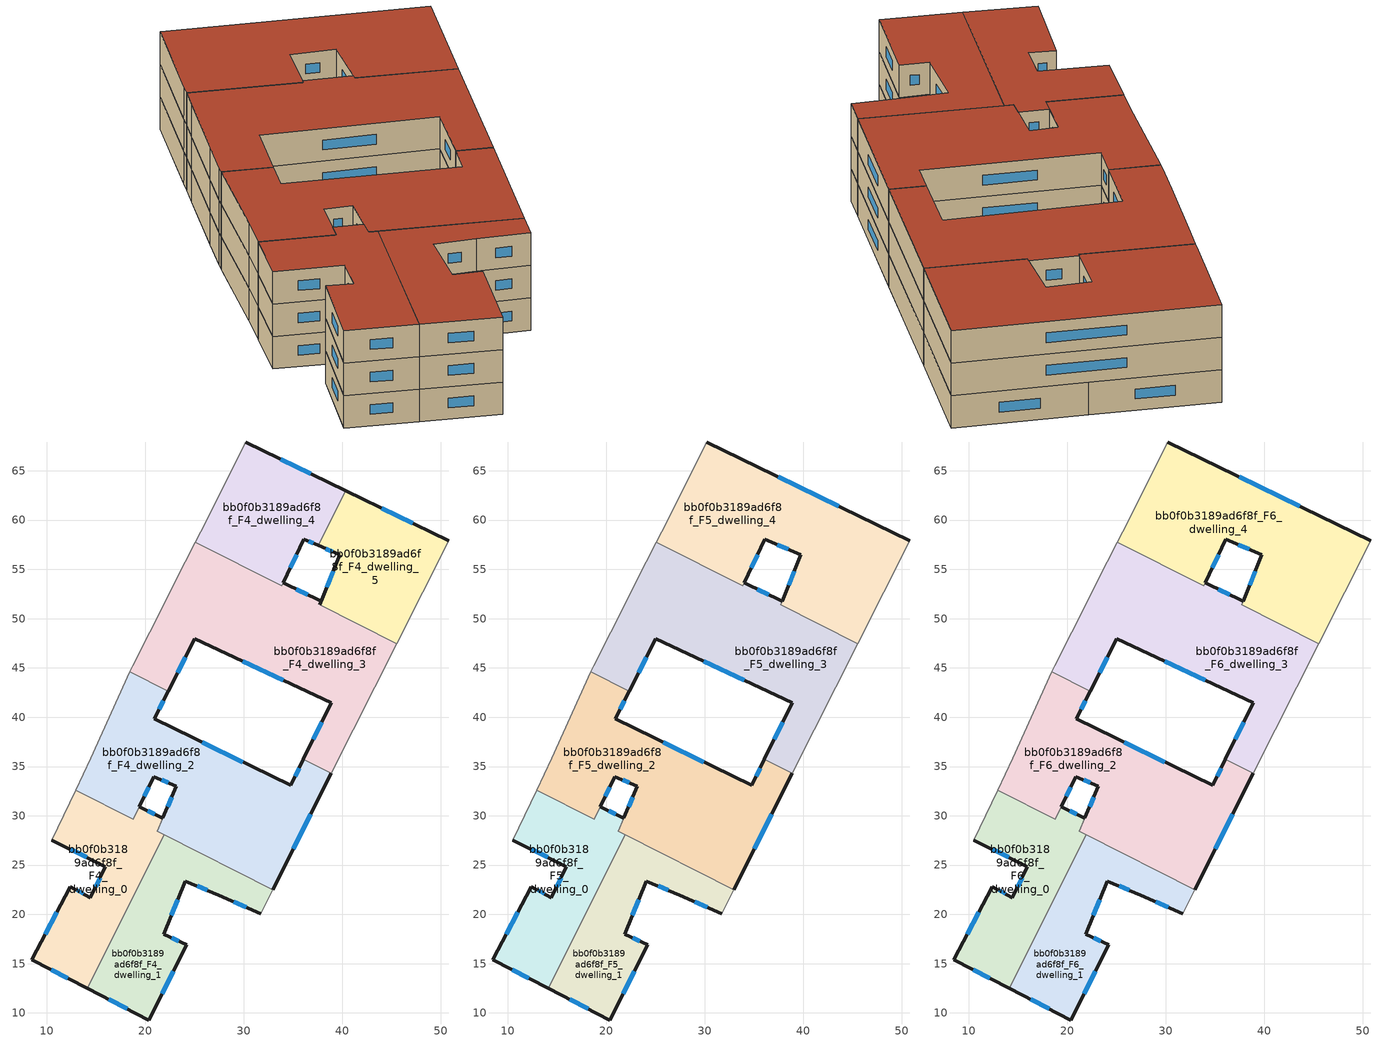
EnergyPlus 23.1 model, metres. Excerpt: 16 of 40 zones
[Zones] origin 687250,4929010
bb0f0b3189ad6f8f_F4_dwelling_0
 floor to bb0f0b3189ad6f8f_F3_dwelling_0 (EU_floor_Construction): 21.8,29.77 21.24,28.42 21.96,28.06 14.12,12.51 8.51,15.4 12.38,22.82 14.43,21.69 15.96,24.81 10.55,27.54 12.94,32.6 18.81,29.65 19.42,30.92 z12
 wall outside (EU_wall_Construction): 10.55,27.54 15.96,24.81 14.43,21.69 12.38,22.82 8.51,15.4 14.12,12.51 / 21.8,29.77 19.42,30.92 z12:15
 wall adiabatic (EU_wall_Construction): 12.94,32.6 10.55,27.54 z12:15
 wall to bb0f0b3189ad6f8f_F4_dwelling_2 (EU_wall_Construction): 19.42,30.92 18.82,29.64 / 18.81,29.65 12.94,32.6 / 21.96,28.06 21.24,28.42 21.8,29.77 z12:15
 wall to bb0f0b3189ad6f8f_F4_dwelling_1 (EU_wall_Construction): 14.12,12.51 21.96,28.06 z12:15
 window (EU_Window_Construction): 12.45,26.59 14.07,25.77 / 20.97,30.18 20.26,30.52 / 10.48,14.39 12.16,13.53 / 11.03,20.22 9.87,18.01 / 13.72,22.09 13.1,22.43 / 15.43,23.72 14.97,22.79 z13.05:13.95
bb0f0b3189ad6f8f_F4_dwelling_1
 floor to bb0f0b3189ad6f8f_F3_dwelling_1 (EU_floor_Construction): 32.96,22.52 31.72,20.05 27.49,21.94 24.08,23.38 21.88,18 24.21,16.91 20.38,9.28 14.12,12.51 21.96,28.06 z12
 wall outside (EU_wall_Construction): 14.12,12.51 20.38,9.28 24.21,16.91 21.88,18 24.08,23.38 27.49,21.94 31.72,20.05 z12:15
 wall adiabatic (EU_wall_Construction): 31.72,20.05 32.96,22.52 z12:15
 wall to bb0f0b3189ad6f8f_F4_dwelling_2 (EU_wall_Construction): 32.96,22.52 21.96,28.06 z12:15
 window (EU_Window_Construction): 16.32,11.38 18.19,10.42 / 28.98,21.28 30.24,20.71 / 25.28,22.88 26.3,22.45 / 22.66,19.89 23.31,21.5 / 23.4,17.3 22.7,17.62 / 21.73,11.96 22.87,14.24 z13.05:13.95
bb0f0b3189ad6f8f_F4_dwelling_2
 floor to bb0f0b3189ad6f8f_F3_dwelling_2 (EU_floor_Construction): 36.07,35.72 38.9,34.3 32.96,22.52 21.24,28.42 23.16,33.01 20.87,33.97 18.82,29.64 12.94,32.6 14.46,35.83 18.45,44.6 22.35,42.63 20.94,39.83 34.77,33.09 z12
 wall outside (EU_wall_Construction): 19.43,30.93 20.87,33.97 23.16,33.01 21.81,29.78 / 36.07,35.72 34.77,33.09 20.94,39.83 22.35,42.63 / 32.96,22.52 38.9,34.3 z12:15
 wall adiabatic (EU_wall_Construction): 18.45,44.6 14.46,35.83 12.94,32.6 z12:15
 wall to bb0f0b3189ad6f8f_F4_dwelling_3 (EU_wall_Construction): 22.35,42.63 18.45,44.6 / 38.9,34.3 36.07,35.72 z12:15
 window (EU_Window_Construction): 22.69,31.88 22.28,30.91 / 21.68,33.64 22.36,33.35 / 19.93,32 20.37,32.91 / 21.44,40.81 21.86,41.65 / 29.92,35.46 25.79,37.47 / 35.61,34.8 35.23,34.02 / 35.04,26.65 36.82,30.17 z13.05:13.95
bb0f0b3189ad6f8f_F4_dwelling_3
 floor to bb0f0b3189ad6f8f_F3_dwelling_3 (EU_floor_Construction): 38.48,53.27 37.73,51.41 45.53,47.48 38.9,34.3 36.07,35.72 38.9,41.49 25.03,47.95 22.35,42.63 18.45,44.6 18.73,45.22 20.45,48.64 24.07,55.78 25.09,57.77 33.88,53.35 34,53.62 37.86,51.74 z12
 floor adiabatic (EU_floor_Construction): 39.77,56.47 37.83,51.64 38.48,53.27 z12
 wall outside (EU_wall_Construction): 37.86,51.74 39.77,56.47 / 37.74,51.41 39.77,56.47 / 22.35,42.63 25.03,47.95 38.9,41.49 36.07,35.72 / 37.86,51.74 34.01,53.62 z12:15
 wall adiabatic (EU_wall_Construction): 38.9,34.3 45.53,47.48 / 25.09,57.77 24.07,55.78 20.45,48.64 18.73,45.22 18.45,44.6 z12:15
 wall to bb0f0b3189ad6f8f_F4_dwelling_5 (EU_wall_Construction): 45.53,47.48 37.74,51.41 z12:15
 wall to bb0f0b3189ad6f8f_F4_dwelling_4 (EU_wall_Construction): 33.87,53.35 25.09,57.77 / 34,53.62 33.88,53.35 z12:15
 window (EU_Window_Construction): 38.53,53.4 39.1,54.81 / 38.45,53.18 39.06,54.69 / 37.91,39.47 37.06,37.75 / 29.9,45.69 34.04,43.76 / 23.29,44.5 24.09,46.09 / 36.51,52.4 35.36,52.96 z13.05:13.95
bb0f0b3189ad6f8f_F4_dwelling_4
 floor to bb0f0b3189ad6f8f_F3_dwelling_4 (EU_floor_Construction): 40.36,63 37.55,57.42 36.09,58.05 34.01,53.63 33.88,53.35 25.09,57.77 25.62,58.82 30.23,67.92 z12
 wall outside (EU_wall_Construction): 40.36,63 30.23,67.92 / 34.01,53.63 36.09,58.05 37.55,57.42 z12:15
 wall adiabatic (EU_wall_Construction): 30.23,67.92 25.62,58.82 25.09,57.77 z12:15
 wall to bb0f0b3189ad6f8f_F4_dwelling_5 (EU_wall_Construction): 37.55,57.42 40.36,63 z12:15
 window (EU_Window_Construction): 36.81,64.73 33.78,66.2 / 36.6,57.83 37.04,57.64 / 34.74,55.18 35.36,56.5 z13.05:13.95
bb0f0b3189ad6f8f_F4_dwelling_5
 floor to bb0f0b3189ad6f8f_F3_dwelling_5 (EU_floor_Construction): 39.77,56.47 37.74,51.41 38.48,53.27 z12; 50.79,57.92 45.53,47.48 37.74,51.41 39.77,56.47 38.48,53.27 39.76,56.47 37.55,57.42 40.36,63 z12
 wall outside (EU_wall_Construction): 37.55,57.42 39.76,56.47 37.73,51.41 / 50.79,57.92 40.36,63 z12:15
 wall adiabatic (EU_wall_Construction): 45.53,47.48 50.79,57.92 z12:15
 window (EU_Window_Construction): 38.32,57.09 38.98,56.81 / 47.13,59.7 44.02,61.22 / 39.05,54.7 38.44,53.18 z13.05:13.95
 ceiling adiabatic (EU_roof_Construction): 37.83,51.64 39.77,56.47 38.48,53.27 z15
bb0f0b3189ad6f8f_F5_dwelling_0
 floor to bb0f0b3189ad6f8f_F4_dwelling_0 (EU_floor_Construction): 21.8,29.77 21.24,28.42 21.96,28.06 14.12,12.51 8.51,15.4 12.38,22.82 14.43,21.69 15.96,24.81 10.55,27.54 12.94,32.6 18.81,29.65 19.42,30.92 z15
 wall outside (EU_wall_Construction): 10.55,27.54 15.96,24.81 14.43,21.69 12.38,22.82 8.51,15.4 14.12,12.51 / 21.8,29.77 19.42,30.92 z15:18
 wall adiabatic (EU_wall_Construction): 12.94,32.6 10.55,27.54 z15:18
 wall to bb0f0b3189ad6f8f_F5_dwelling_2 (EU_wall_Construction): 19.42,30.92 18.82,29.64 / 18.81,29.65 12.94,32.6 / 21.96,28.06 21.24,28.42 21.8,29.77 z15:18
 wall to bb0f0b3189ad6f8f_F5_dwelling_1 (EU_wall_Construction): 14.12,12.51 21.96,28.06 z15:18
 window (EU_Window_Construction): 12.45,26.59 14.07,25.77 / 20.97,30.18 20.26,30.52 / 10.48,14.39 12.16,13.53 / 11.03,20.22 9.87,18.01 / 13.72,22.09 13.1,22.43 / 15.43,23.72 14.97,22.79 z16.05:16.95
bb0f0b3189ad6f8f_F5_dwelling_1
 floor to bb0f0b3189ad6f8f_F4_dwelling_1 (EU_floor_Construction): 32.96,22.52 31.72,20.05 27.49,21.94 24.08,23.38 21.88,18 24.21,16.91 20.38,9.28 14.12,12.51 21.96,28.06 z15
 wall outside (EU_wall_Construction): 14.12,12.51 20.38,9.28 24.21,16.91 21.88,18 24.08,23.38 27.49,21.94 31.72,20.05 z15:18
 wall adiabatic (EU_wall_Construction): 31.72,20.05 32.96,22.52 z15:18
 wall to bb0f0b3189ad6f8f_F5_dwelling_2 (EU_wall_Construction): 32.96,22.52 21.96,28.06 z15:18
 window (EU_Window_Construction): 16.32,11.38 18.19,10.42 / 28.98,21.28 30.24,20.71 / 25.28,22.88 26.3,22.45 / 22.66,19.89 23.31,21.5 / 23.4,17.3 22.7,17.62 / 21.73,11.96 22.87,14.24 z16.05:16.95
bb0f0b3189ad6f8f_F5_dwelling_2
 floor to bb0f0b3189ad6f8f_F4_dwelling_2 (EU_floor_Construction): 36.07,35.72 38.9,34.3 32.96,22.52 21.24,28.42 23.16,33.01 20.87,33.97 18.82,29.64 12.94,32.6 14.46,35.83 18.45,44.6 22.35,42.63 20.94,39.83 34.77,33.09 z15
 wall outside (EU_wall_Construction): 19.43,30.93 20.87,33.97 23.16,33.01 21.81,29.78 / 36.07,35.72 34.77,33.09 20.94,39.83 22.35,42.63 / 32.96,22.52 38.9,34.3 z15:18
 wall adiabatic (EU_wall_Construction): 18.45,44.6 14.46,35.83 12.94,32.6 z15:18
 wall to bb0f0b3189ad6f8f_F5_dwelling_3 (EU_wall_Construction): 22.35,42.63 18.45,44.6 / 38.9,34.3 36.07,35.72 z15:18
 window (EU_Window_Construction): 22.69,31.88 22.28,30.91 / 21.68,33.64 22.36,33.35 / 19.93,32 20.37,32.91 / 21.44,40.81 21.86,41.65 / 29.92,35.46 25.79,37.47 / 35.61,34.8 35.23,34.02 / 35.04,26.65 36.82,30.17 z16.05:16.95
bb0f0b3189ad6f8f_F5_dwelling_3
 floor to bb0f0b3189ad6f8f_F4_dwelling_3 (EU_floor_Construction): 37.86,51.74 37.73,51.41 45.53,47.48 38.9,34.3 36.07,35.72 38.9,41.49 25.03,47.95 22.35,42.63 18.45,44.6 18.73,45.22 20.45,48.64 24.07,55.78 25.09,57.77 33.87,53.35 34,53.62 z15
 wall outside (EU_wall_Construction): 37.86,51.74 34.01,53.62 / 22.35,42.63 25.03,47.95 38.9,41.49 36.07,35.72 z15:18
 wall adiabatic (EU_wall_Construction): 38.9,34.3 45.53,47.48 / 25.09,57.77 24.07,55.78 20.45,48.64 18.73,45.22 18.45,44.6 z15:18
 wall to bb0f0b3189ad6f8f_F5_dwelling_4 (EU_wall_Construction): 34,53.62 33.88,53.35 / 45.53,47.48 37.73,51.41 37.86,51.74 / 33.87,53.35 25.09,57.77 z15:18
 window (EU_Window_Construction): 36.51,52.4 35.36,52.96 / 37.91,39.47 37.06,37.75 / 29.9,45.69 34.04,43.76 / 23.29,44.5 24.09,46.09 z16.05:16.95
bb0f0b3189ad6f8f_F5_dwelling_4
 floor to bb0f0b3189ad6f8f_F4_dwelling_3 (EU_floor_Construction): 39.77,56.47 37.83,51.64 38.48,53.27 z15
 floor to bb0f0b3189ad6f8f_F4_dwelling_5 (EU_floor_Construction): 50.79,57.92 45.53,47.48 37.74,51.41 39.77,56.47 38.48,53.27 38.78,54.02 39.76,56.47 37.55,57.43 40.36,63 z15
 floor to bb0f0b3189ad6f8f_F4_dwelling_4 (EU_floor_Construction): 40.36,63 37.55,57.43 36.09,58.05 34.01,53.63 34,53.61 33.87,53.35 25.09,57.77 25.62,58.82 30.23,67.92 z15
 wall outside (EU_wall_Construction): 50.79,57.92 30.23,67.92 / 34.01,53.63 36.09,58.05 39.76,56.47 37.86,51.74 z15:18
 wall adiabatic (EU_wall_Construction): 30.23,67.92 25.62,58.82 25.09,57.77 / 45.53,47.48 50.79,57.92 z15:18
 window (EU_Window_Construction): 43.59,61.43 37.44,64.42 / 37.38,57.5 38.48,57.03 / 34.74,55.18 35.36,56.5 / 39.1,54.81 38.53,53.4 z16.05:16.95
bb0f0b3189ad6f8f_F6_dwelling_0
 floor to bb0f0b3189ad6f8f_F5_dwelling_0 (EU_floor_Construction): 21.8,29.77 21.24,28.42 21.96,28.06 14.12,12.51 8.51,15.4 12.38,22.82 14.43,21.69 15.96,24.81 10.55,27.54 12.94,32.6 18.81,29.65 19.42,30.92 z18
 wall outside (EU_wall_Construction): 10.55,27.54 15.96,24.81 14.43,21.69 12.38,22.82 8.51,15.4 14.12,12.51 / 21.8,29.77 19.42,30.92 z18:21
 wall adiabatic (EU_wall_Construction): 12.94,32.6 10.55,27.54 z18:21
 wall to bb0f0b3189ad6f8f_F6_dwelling_2 (EU_wall_Construction): 19.42,30.92 18.82,29.64 / 18.81,29.65 12.94,32.6 / 21.96,28.06 21.24,28.42 21.8,29.77 z18:21
 wall to bb0f0b3189ad6f8f_F6_dwelling_1 (EU_wall_Construction): 14.12,12.51 21.96,28.06 z18:21
 window (EU_Window_Construction): 12.45,26.59 14.07,25.77 / 20.97,30.18 20.26,30.52 / 10.48,14.39 12.16,13.53 / 11.03,20.22 9.87,18.01 / 13.72,22.09 13.1,22.43 / 15.43,23.72 14.97,22.79 z19.05:19.95
 roof outside (EU_roof_Construction): 14.12,12.51 21.96,28.06 21.24,28.42 21.8,29.77 19.42,30.92 18.82,29.64 12.94,32.6 10.55,27.54 15.96,24.81 14.43,21.69 12.38,22.82 8.51,15.4 z21
bb0f0b3189ad6f8f_F6_dwelling_1
 floor to bb0f0b3189ad6f8f_F5_dwelling_1 (EU_floor_Construction): 32.96,22.52 31.72,20.05 27.49,21.94 24.08,23.38 21.88,18 24.21,16.91 20.38,9.28 14.12,12.51 21.96,28.06 z18
 wall outside (EU_wall_Construction): 14.12,12.51 20.38,9.28 24.21,16.91 21.88,18 24.08,23.38 27.49,21.94 31.72,20.05 z18:21
 wall adiabatic (EU_wall_Construction): 31.72,20.05 32.96,22.52 z18:21
 wall to bb0f0b3189ad6f8f_F6_dwelling_2 (EU_wall_Construction): 32.96,22.52 21.96,28.06 z18:21
 window (EU_Window_Construction): 16.32,11.38 18.19,10.42 / 28.98,21.28 30.24,20.71 / 25.28,22.88 26.3,22.45 / 22.66,19.89 23.31,21.5 / 23.4,17.3 22.7,17.62 / 21.73,11.96 22.87,14.24 z19.05:19.95
 roof outside (EU_roof_Construction): 31.72,20.05 32.96,22.52 21.96,28.06 14.12,12.51 20.38,9.28 24.21,16.91 21.88,18 24.08,23.38 27.49,21.94 z21
bb0f0b3189ad6f8f_F6_dwelling_2
 floor to bb0f0b3189ad6f8f_F5_dwelling_2 (EU_floor_Construction): 36.07,35.72 38.9,34.3 32.96,22.52 21.24,28.42 23.16,33.01 20.87,33.97 18.82,29.64 12.94,32.6 14.46,35.83 18.45,44.6 22.35,42.63 20.94,39.83 34.77,33.09 z18
 wall outside (EU_wall_Construction): 19.43,30.93 20.87,33.97 23.16,33.01 21.81,29.78 / 36.07,35.72 34.77,33.09 20.94,39.83 22.35,42.63 / 32.96,22.52 38.9,34.3 z18:21
 wall adiabatic (EU_wall_Construction): 18.45,44.6 14.46,35.83 12.94,32.6 z18:21
 wall to bb0f0b3189ad6f8f_F6_dwelling_3 (EU_wall_Construction): 22.35,42.63 18.45,44.6 / 38.9,34.3 36.07,35.72 z18:21
 window (EU_Window_Construction): 22.69,31.88 22.28,30.91 / 21.68,33.64 22.36,33.35 / 19.93,32 20.37,32.91 / 21.44,40.81 21.86,41.65 / 29.92,35.46 25.79,37.47 / 35.61,34.8 35.23,34.02 / 35.04,26.65 36.82,30.17 z19.05:19.95
 roof outside (EU_roof_Construction): 32.96,22.52 38.9,34.3 36.07,35.72 34.77,33.09 20.94,39.83 22.35,42.63 18.45,44.6 14.46,35.83 12.94,32.6 18.82,29.64 20.87,33.97 23.16,33.01 21.24,28.42 z21
bb0f0b3189ad6f8f_F6_dwelling_3
 floor to bb0f0b3189ad6f8f_F5_dwelling_3 (EU_floor_Construction): 37.86,51.74 37.73,51.41 45.53,47.48 38.9,34.3 36.07,35.72 38.9,41.49 25.03,47.95 22.35,42.63 18.45,44.6 18.73,45.22 20.45,48.64 24.07,55.78 25.09,57.77 33.87,53.35 34,53.62 z18
 wall outside (EU_wall_Construction): 37.86,51.74 34.01,53.62 / 22.35,42.63 25.03,47.95 38.9,41.49 36.07,35.72 z18:21
 wall adiabatic (EU_wall_Construction): 38.9,34.3 45.53,47.48 / 25.09,57.77 24.07,55.78 20.45,48.64 18.73,45.22 18.45,44.6 z18:21
 wall to bb0f0b3189ad6f8f_F6_dwelling_4 (EU_wall_Construction): 34,53.62 33.88,53.35 / 45.53,47.48 37.73,51.41 37.86,51.74 / 33.87,53.35 25.09,57.77 z18:21
 window (EU_Window_Construction): 36.51,52.4 35.36,52.96 / 37.91,39.47 37.06,37.75 / 29.9,45.69 34.04,43.76 / 23.29,44.5 24.09,46.09 z19.05:19.95
 roof outside (EU_roof_Construction): 38.9,34.3 45.53,47.48 37.73,51.41 37.86,51.74 34,53.62 33.88,53.35 25.09,57.77 24.07,55.78 20.45,48.64 18.73,45.22 18.45,44.6 22.35,42.63 25.03,47.95 38.9,41.49 36.07,35.72 z21
bb0f0b3189ad6f8f_F6_dwelling_4
 floor to bb0f0b3189ad6f8f_F5_dwelling_4 (EU_floor_Construction): 50.79,57.92 45.53,47.48 37.73,51.41 39.76,56.47 36.09,58.05 34.01,53.63 33.88,53.35 25.09,57.77 25.62,58.82 30.23,67.92 z18
 wall outside (EU_wall_Construction): 50.79,57.92 30.23,67.92 / 34.01,53.63 36.09,58.05 39.76,56.47 37.86,51.74 z18:21
 wall adiabatic (EU_wall_Construction): 30.23,67.92 25.62,58.82 25.09,57.77 / 45.53,47.48 50.79,57.92 z18:21
 window (EU_Window_Construction): 43.59,61.43 37.44,64.42 / 37.38,57.5 38.48,57.03 / 34.74,55.18 35.36,56.5 / 39.1,54.81 38.53,53.4 z19.05:19.95
 roof outside (EU_roof_Construction): 45.53,47.48 50.79,57.92 30.23,67.92 25.62,58.82 25.09,57.77 33.88,53.35 34,53.62 36.09,58.05 39.76,56.47 37.73,51.41 z21
[Building]
EU S2 Campaign: North Axis=0; Terrain=City; Solar Distribution=FullExterior
[Site:Location]
Bologna: Latitude=44.5; Longitude=11.25; Time Zone=1; Elevation=37
[SizingPeriod:WeatherFileDays]
AnnualSizingPeriod: Begin Month=1; Begin Day of Month=1; End Month=12; End Day of Month=31; Day of Week for Start Day=Monday; Use Weather File Daylight Saving Period=No; Use Weather File Rain and Snow Indicators=No
[MATERIAL]
EU_InternalMass_Material: Roughness=MediumRough; Thickness=0.1; Conductivity=1; Density=1800; Specific Heat=900; Thermal Absorptance=0.9; Solar Absorptance=0.7; Visible Absorptance=0.7
[MATERIAL:NOMASS] Roughness=MediumRough; Thermal Absorptance=0.9; Solar Absorptance=0.7; Visible Absorptance=0.7
Name | Thermal Resistance
EU_wall_NoMass | 0.890213
EU_roof_NoMass | 0.636128
EU_floor_NoMass | 0.79516
[WINDOWMATERIAL:SIMPLEGLAZINGSYSTEM]
EU_Window_SimpleGlazing: UFactor=4.49146; Solar Heat Gain Coefficient=0.85; Visible Transmittance=0.85
[CONSTRUCTION]
EU_wall_Construction: EU_wall_NoMass
EU_roof_Construction: EU_roof_NoMass
EU_floor_Construction: EU_floor_NoMass
EU_InternalMass_Construction: EU_InternalMass_Material
EU_Window_Construction: EU_Window_SimpleGlazing
[ZONE] Type=1; Multiplier=1; Ceiling Height=autocalculate; Floor Area=autocalculate; Part of Total Floor Area=Yes
Name | Volume
bb0f0b3189ad6f8f_F4_dwelling_0; bb0f0b3189ad6f8f_F5_dwelling_0; bb0f0b3189ad6f8f_F6_dwelling_0 | 376.332
bb0f0b3189ad6f8f_F4_dwelling_1; bb0f0b3189ad6f8f_F5_dwelling_1; bb0f0b3189ad6f8f_F6_dwelling_1 | 364.737
bb0f0b3189ad6f8f_F4_dwelling_2; bb0f0b3189ad6f8f_F5_dwelling_2; bb0f0b3189ad6f8f_F6_dwelling_2 | 717.901
bb0f0b3189ad6f8f_F4_dwelling_3 | 733.769
bb0f0b3189ad6f8f_F5_dwelling_3 | 733.718
bb0f0b3189ad6f8f_F6_dwelling_3 | 733.72
bb0f0b3189ad6f8f_F4_dwelling_4 | 363.415
bb0f0b3189ad6f8f_F5_dwelling_4 | 725.198
bb0f0b3189ad6f8f_F6_dwelling_4 | 725.19
bb0f0b3189ad6f8f_F4_dwelling_5 | 361.832
[INTERNALMASS] Construction=EU_InternalMass_Construction
Name | Zone or ZoneList | Surface Area
bb0f0b3189ad6f8f_F4_dwelling_0_EU_InternalMass | bb0f0b3189ad6f8f_F4_dwelling_0 | 125.442
bb0f0b3189ad6f8f_F4_dwelling_1_EU_InternalMass | bb0f0b3189ad6f8f_F4_dwelling_1 | 121.579
bb0f0b3189ad6f8f_F4_dwelling_2_EU_InternalMass | bb0f0b3189ad6f8f_F4_dwelling_2 | 239.32
bb0f0b3189ad6f8f_F4_dwelling_3_EU_InternalMass | bb0f0b3189ad6f8f_F4_dwelling_3 | 244.612
bb0f0b3189ad6f8f_F4_dwelling_4_EU_InternalMass | bb0f0b3189ad6f8f_F4_dwelling_4 | 121.139
bb0f0b3189ad6f8f_F4_dwelling_5_EU_InternalMass | bb0f0b3189ad6f8f_F4_dwelling_5 | 120.586
bb0f0b3189ad6f8f_F5_dwelling_0_EU_InternalMass | bb0f0b3189ad6f8f_F5_dwelling_0 | 125.442
bb0f0b3189ad6f8f_F5_dwelling_1_EU_InternalMass | bb0f0b3189ad6f8f_F5_dwelling_1 | 121.579
bb0f0b3189ad6f8f_F5_dwelling_2_EU_InternalMass | bb0f0b3189ad6f8f_F5_dwelling_2 | 239.32
bb0f0b3189ad6f8f_F5_dwelling_3_EU_InternalMass | bb0f0b3189ad6f8f_F5_dwelling_3 | 244.575
bb0f0b3189ad6f8f_F5_dwelling_4_EU_InternalMass | bb0f0b3189ad6f8f_F5_dwelling_4 | 241.749
bb0f0b3189ad6f8f_F6_dwelling_0_EU_InternalMass | bb0f0b3189ad6f8f_F6_dwelling_0 | 125.442
bb0f0b3189ad6f8f_F6_dwelling_1_EU_InternalMass | bb0f0b3189ad6f8f_F6_dwelling_1 | 121.579
bb0f0b3189ad6f8f_F6_dwelling_2_EU_InternalMass | bb0f0b3189ad6f8f_F6_dwelling_2 | 239.32
bb0f0b3189ad6f8f_F6_dwelling_3_EU_InternalMass | bb0f0b3189ad6f8f_F6_dwelling_3 | 244.575
bb0f0b3189ad6f8f_F6_dwelling_4_EU_InternalMass | bb0f0b3189ad6f8f_F6_dwelling_4 | 241.749
[OTHEREQUIPMENT] Fuel Type=Electricity; Design Level Calculation Method=Watts/Area; Power per Zone Floor Area=1; Fraction Latent=0; Fraction Radiant=0; Fraction Lost=0; Carbon Dioxide Generation Rate=0; EndUse Subcategory=EU_Step8_InternalGains
Name | Zone or ZoneList or Space or SpaceList | Schedule
EU_Step8_InternalGain_bb0f0b3189ad6f8f_F4_dwelling_0_f000 | bb0f0b3189ad6f8f_F4_dwelling_0 | EU_Step8_GainSchedule_bb0f0b3189ad6f8f_F4_dwelling_0_f000
EU_Step8_InternalGain_bb0f0b3189ad6f8f_F4_dwelling_1_f000 | bb0f0b3189ad6f8f_F4_dwelling_1 | EU_Step8_GainSchedule_bb0f0b3189ad6f8f_F4_dwelling_1_f000
EU_Step8_InternalGain_bb0f0b3189ad6f8f_F4_dwelling_2_f000 | bb0f0b3189ad6f8f_F4_dwelling_2 | EU_Step8_GainSchedule_bb0f0b3189ad6f8f_F4_dwelling_2_f000
EU_Step8_InternalGain_bb0f0b3189ad6f8f_F4_dwelling_3_f000 | bb0f0b3189ad6f8f_F4_dwelling_3 | EU_Step8_GainSchedule_bb0f0b3189ad6f8f_F4_dwelling_3_f000
EU_Step8_InternalGain_bb0f0b3189ad6f8f_F4_dwelling_4_f000 | bb0f0b3189ad6f8f_F4_dwelling_4 | EU_Step8_GainSchedule_bb0f0b3189ad6f8f_F4_dwelling_4_f000
EU_Step8_InternalGain_bb0f0b3189ad6f8f_F4_dwelling_5_f000 | bb0f0b3189ad6f8f_F4_dwelling_5 | EU_Step8_GainSchedule_bb0f0b3189ad6f8f_F4_dwelling_5_f000
EU_Step8_InternalGain_bb0f0b3189ad6f8f_F5_dwelling_0_f000 | bb0f0b3189ad6f8f_F5_dwelling_0 | EU_Step8_GainSchedule_bb0f0b3189ad6f8f_F5_dwelling_0_f000
EU_Step8_InternalGain_bb0f0b3189ad6f8f_F5_dwelling_1_f000 | bb0f0b3189ad6f8f_F5_dwelling_1 | EU_Step8_GainSchedule_bb0f0b3189ad6f8f_F5_dwelling_1_f000
EU_Step8_InternalGain_bb0f0b3189ad6f8f_F5_dwelling_2_f000 | bb0f0b3189ad6f8f_F5_dwelling_2 | EU_Step8_GainSchedule_bb0f0b3189ad6f8f_F5_dwelling_2_f000
EU_Step8_InternalGain_bb0f0b3189ad6f8f_F5_dwelling_3_f000 | bb0f0b3189ad6f8f_F5_dwelling_3 | EU_Step8_GainSchedule_bb0f0b3189ad6f8f_F5_dwelling_3_f000
EU_Step8_InternalGain_bb0f0b3189ad6f8f_F5_dwelling_4_f000 | bb0f0b3189ad6f8f_F5_dwelling_4 | EU_Step8_GainSchedule_bb0f0b3189ad6f8f_F5_dwelling_4_f000
EU_Step8_InternalGain_bb0f0b3189ad6f8f_F6_dwelling_0_f000 | bb0f0b3189ad6f8f_F6_dwelling_0 | EU_Step8_GainSchedule_bb0f0b3189ad6f8f_F6_dwelling_0_f000
EU_Step8_InternalGain_bb0f0b3189ad6f8f_F6_dwelling_1_f000 | bb0f0b3189ad6f8f_F6_dwelling_1 | EU_Step8_GainSchedule_bb0f0b3189ad6f8f_F6_dwelling_1_f000
EU_Step8_InternalGain_bb0f0b3189ad6f8f_F6_dwelling_2_f000 | bb0f0b3189ad6f8f_F6_dwelling_2 | EU_Step8_GainSchedule_bb0f0b3189ad6f8f_F6_dwelling_2_f000
EU_Step8_InternalGain_bb0f0b3189ad6f8f_F6_dwelling_3_f000 | bb0f0b3189ad6f8f_F6_dwelling_3 | EU_Step8_GainSchedule_bb0f0b3189ad6f8f_F6_dwelling_3_f000
EU_Step8_InternalGain_bb0f0b3189ad6f8f_F6_dwelling_4_f000 | bb0f0b3189ad6f8f_F6_dwelling_4 | EU_Step8_GainSchedule_bb0f0b3189ad6f8f_F6_dwelling_4_f000
[ZONEVENTILATION:DESIGNFLOWRATE] Schedule=EU_AlwaysOn; Design Flow Rate Calculation Method=AirChanges/Hour; Air Changes per Hour=0.718634; Ventilation Type=Natural; Fan Pressure Rise=0; Fan Total Efficiency=1; Constant Term Coefficient=1; Temperature Term Coefficient=0; Velocity Term Coefficient=0; Velocity Squared Term Coefficient=0; Minimum Indoor Temperature=-100; Maximum Indoor Temperature=100; Delta Temperature=-100; Minimum Outdoor Temperature=-100; Maximum Outdoor Temperature=100; Maximum Wind Speed=40
Name | Zone or ZoneList or Space or SpaceList
EU_ConstantAir_bb0f0b3189ad6f8f_F4_dwelling_0 | bb0f0b3189ad6f8f_F4_dwelling_0
EU_ConstantAir_bb0f0b3189ad6f8f_F4_dwelling_1 | bb0f0b3189ad6f8f_F4_dwelling_1
EU_ConstantAir_bb0f0b3189ad6f8f_F4_dwelling_2 | bb0f0b3189ad6f8f_F4_dwelling_2
EU_ConstantAir_bb0f0b3189ad6f8f_F4_dwelling_3 | bb0f0b3189ad6f8f_F4_dwelling_3
EU_ConstantAir_bb0f0b3189ad6f8f_F4_dwelling_4 | bb0f0b3189ad6f8f_F4_dwelling_4
EU_ConstantAir_bb0f0b3189ad6f8f_F4_dwelling_5 | bb0f0b3189ad6f8f_F4_dwelling_5
EU_ConstantAir_bb0f0b3189ad6f8f_F5_dwelling_0 | bb0f0b3189ad6f8f_F5_dwelling_0
EU_ConstantAir_bb0f0b3189ad6f8f_F5_dwelling_1 | bb0f0b3189ad6f8f_F5_dwelling_1
EU_ConstantAir_bb0f0b3189ad6f8f_F5_dwelling_2 | bb0f0b3189ad6f8f_F5_dwelling_2
EU_ConstantAir_bb0f0b3189ad6f8f_F5_dwelling_3 | bb0f0b3189ad6f8f_F5_dwelling_3
EU_ConstantAir_bb0f0b3189ad6f8f_F5_dwelling_4 | bb0f0b3189ad6f8f_F5_dwelling_4
EU_ConstantAir_bb0f0b3189ad6f8f_F6_dwelling_0 | bb0f0b3189ad6f8f_F6_dwelling_0
EU_ConstantAir_bb0f0b3189ad6f8f_F6_dwelling_1 | bb0f0b3189ad6f8f_F6_dwelling_1
EU_ConstantAir_bb0f0b3189ad6f8f_F6_dwelling_2 | bb0f0b3189ad6f8f_F6_dwelling_2
EU_ConstantAir_bb0f0b3189ad6f8f_F6_dwelling_3 | bb0f0b3189ad6f8f_F6_dwelling_3
EU_ConstantAir_bb0f0b3189ad6f8f_F6_dwelling_4 | bb0f0b3189ad6f8f_F6_dwelling_4
[HVACTEMPLATE:THERMOSTAT] Constant Heating Setpoint=20; Constant Cooling Setpoint=50
EU_HeatOnly_bb0f0b3189ad6f8f_F1_dwelling_3; EU_HeatOnly_bb0f0b3189ad6f8f_F1_dwelling_4; EU_HeatOnly_bb0f0b3189ad6f8f_F1_dwelling_5; EU_HeatOnly_bb0f0b3189ad6f8f_F2_dwelling_0; EU_HeatOnly_bb0f0b3189ad6f8f_F2_dwelling_1; EU_HeatOnly_bb0f0b3189ad6f8f_F2_dwelling_2; EU_HeatOnly_bb0f0b3189ad6f8f_F2_dwelling_3; EU_HeatOnly_bb0f0b3189ad6f8f_F2_dwelling_4; EU_HeatOnly_bb0f0b3189ad6f8f_F2_dwelling_5; EU_HeatOnly_bb0f0b3189ad6f8f_F3_dwelling_0; EU_HeatOnly_bb0f0b3189ad6f8f_F3_dwelling_1; EU_HeatOnly_bb0f0b3189ad6f8f_F3_dwelling_2; EU_HeatOnly_bb0f0b3189ad6f8f_F3_dwelling_3; EU_HeatOnly_bb0f0b3189ad6f8f_F3_dwelling_4; EU_HeatOnly_bb0f0b3189ad6f8f_F3_dwelling_5; EU_HeatOnly_bb0f0b3189ad6f8f_F4_dwelling_0; EU_HeatOnly_bb0f0b3189ad6f8f_F4_dwelling_1; EU_HeatOnly_bb0f0b3189ad6f8f_F4_dwelling_2; EU_HeatOnly_bb0f0b3189ad6f8f_F4_dwelling_3; EU_HeatOnly_bb0f0b3189ad6f8f_F4_dwelling_4; EU_HeatOnly_bb0f0b3189ad6f8f_F4_dwelling_5; EU_HeatOnly_bb0f0b3189ad6f8f_F5_dwelling_0; EU_HeatOnly_bb0f0b3189ad6f8f_F5_dwelling_1; EU_HeatOnly_bb0f0b3189ad6f8f_F5_dwelling_2; EU_HeatOnly_bb0f0b3189ad6f8f_F5_dwelling_3; EU_HeatOnly_bb0f0b3189ad6f8f_F5_dwelling_4; EU_HeatOnly_bb0f0b3189ad6f8f_F6_dwelling_0; EU_HeatOnly_bb0f0b3189ad6f8f_F6_dwelling_1; EU_HeatOnly_bb0f0b3189ad6f8f_F6_dwelling_2; EU_HeatOnly_bb0f0b3189ad6f8f_F6_dwelling_3; EU_HeatOnly_bb0f0b3189ad6f8f_F6_dwelling_4
[HVACTEMPLATE:ZONE:IDEALLOADSAIRSYSTEM] System Availability Schedule=EU_AlwaysOn; Maximum Heating Supply Air Temperature=50; Minimum Cooling Supply Air Temperature=13; Maximum Heating Supply Air Humidity Ratio=0.0156; Minimum Cooling Supply Air Humidity Ratio=0.0077; Heating Limit=NoLimit; Cooling Limit=NoLimit; Heating Availability Schedule=EU_AlwaysOn; Cooling Availability Schedule=EU_CoolingOff; Dehumidification Control Type=ConstantSensibleHeatRatio; Cooling Sensible Heat Ratio=0.7; Dehumidification Setpoint=60; Humidification Control Type=None; Humidification Setpoint=30; Outdoor Air Method=None; Outdoor Air Flow Rate per Person=0.00944; Outdoor Air Flow Rate per Zone Floor Area=0; Outdoor Air Flow Rate per Zone=0; Demand Controlled Ventilation Type=None; Outdoor Air Economizer Type=NoEconomizer; Heat Recovery Type=None; Sensible Heat Recovery Effectiveness=0.7; Latent Heat Recovery Effectiveness=0.65
Name | Template Thermostat
bb0f0b3189ad6f8f_F4_dwelling_0 | EU_HeatOnly_bb0f0b3189ad6f8f_F4_dwelling_0
bb0f0b3189ad6f8f_F4_dwelling_1 | EU_HeatOnly_bb0f0b3189ad6f8f_F4_dwelling_1
bb0f0b3189ad6f8f_F4_dwelling_2 | EU_HeatOnly_bb0f0b3189ad6f8f_F4_dwelling_2
bb0f0b3189ad6f8f_F4_dwelling_3 | EU_HeatOnly_bb0f0b3189ad6f8f_F4_dwelling_3
bb0f0b3189ad6f8f_F4_dwelling_4 | EU_HeatOnly_bb0f0b3189ad6f8f_F4_dwelling_4
bb0f0b3189ad6f8f_F4_dwelling_5 | EU_HeatOnly_bb0f0b3189ad6f8f_F4_dwelling_5
bb0f0b3189ad6f8f_F5_dwelling_0 | EU_HeatOnly_bb0f0b3189ad6f8f_F5_dwelling_0
bb0f0b3189ad6f8f_F5_dwelling_1 | EU_HeatOnly_bb0f0b3189ad6f8f_F5_dwelling_1
bb0f0b3189ad6f8f_F5_dwelling_2 | EU_HeatOnly_bb0f0b3189ad6f8f_F5_dwelling_2
bb0f0b3189ad6f8f_F5_dwelling_3 | EU_HeatOnly_bb0f0b3189ad6f8f_F5_dwelling_3
bb0f0b3189ad6f8f_F5_dwelling_4 | EU_HeatOnly_bb0f0b3189ad6f8f_F5_dwelling_4
bb0f0b3189ad6f8f_F6_dwelling_0 | EU_HeatOnly_bb0f0b3189ad6f8f_F6_dwelling_0
bb0f0b3189ad6f8f_F6_dwelling_1 | EU_HeatOnly_bb0f0b3189ad6f8f_F6_dwelling_1
bb0f0b3189ad6f8f_F6_dwelling_2 | EU_HeatOnly_bb0f0b3189ad6f8f_F6_dwelling_2
bb0f0b3189ad6f8f_F6_dwelling_3 | EU_HeatOnly_bb0f0b3189ad6f8f_F6_dwelling_3
bb0f0b3189ad6f8f_F6_dwelling_4 | EU_HeatOnly_bb0f0b3189ad6f8f_F6_dwelling_4
[SIZING:ZONE] Zone Cooling Design Supply Air Temperature Input Method=SupplyAirTemperature; Zone Cooling Design Supply Air Temperature=13; Zone Heating Design Supply Air Temperature Input Method=SupplyAirTemperature; Zone Heating Design Supply Air Temperature=50; Zone Cooling Design Supply Air Humidity Ratio=0.008; Zone Heating Design Supply Air Humidity Ratio=0.008; Cooling Design Air Flow Method=DesignDay; Cooling Design Air Flow Rate=0; Cooling Minimum Air Flow per Zone Floor Area=0.000762; Cooling Minimum Air Flow=0; Cooling Minimum Air Flow Fraction=0.2; Heating Design Air Flow Method=DesignDay; Heating Design Air Flow Rate=0; Heating Maximum Air Flow per Zone Floor Area=0.002032; Heating Maximum Air Flow=0.141576; Heating Maximum Air Flow Fraction=0.3; Account for Dedicated Outdoor Air System=No; Dedicated Outdoor Air System Control Strategy=NeutralSupplyAir; Dedicated Outdoor Air Low Setpoint Temperature for Design=autosize; Dedicated Outdoor Air High Setpoint Temperature for Design=autosize; Zone Load Sizing Method=Sensible Load Only No Latent Load; Zone Latent Cooling Design Supply Air Humidity Ratio Input Method=HumidityRatioDifference; Zone Cooling Design Supply Air Humidity Ratio Difference=0.005; Zone Latent Heating Design Supply Air Humidity Ratio Input Method=HumidityRatioDifference; Zone Humidification Design Supply Air Humidity Ratio Difference=0.005
bb0f0b3189ad6f8f_F4_dwelling_0; bb0f0b3189ad6f8f_F4_dwelling_1; bb0f0b3189ad6f8f_F4_dwelling_2; bb0f0b3189ad6f8f_F4_dwelling_3; bb0f0b3189ad6f8f_F4_dwelling_4; bb0f0b3189ad6f8f_F4_dwelling_5; bb0f0b3189ad6f8f_F5_dwelling_0; bb0f0b3189ad6f8f_F5_dwelling_1; bb0f0b3189ad6f8f_F5_dwelling_2; bb0f0b3189ad6f8f_F5_dwelling_3; bb0f0b3189ad6f8f_F5_dwelling_4; bb0f0b3189ad6f8f_F6_dwelling_0; bb0f0b3189ad6f8f_F6_dwelling_1; bb0f0b3189ad6f8f_F6_dwelling_2; bb0f0b3189ad6f8f_F6_dwelling_3; bb0f0b3189ad6f8f_F6_dwelling_4
[SCHEDULE:CONSTANT]
Name | Hourly Value
EU_AlwaysOn | 1
EU_CoolingOff | 0
[SCHEDULE:FILE] Column Number=1; Rows to Skip at Top=0; Number of Hours of Data=8760; Column Separator=Comma; Interpolate to Timestep=No; Minutes per Item=60; Adjust Schedule for Daylight Savings=Yes
Name | File
EU_Step8_GainSchedule_bb0f0b3189ad6f8f_F4_dwelling_0_f000 | ../../schedules/bb0f0b3189ad6f8f/bb0f0b3189ad6f8f_F4_dwelling_0_f000_gain.csv
EU_Step8_GainSchedule_bb0f0b3189ad6f8f_F4_dwelling_1_f000 | ../../schedules/bb0f0b3189ad6f8f/bb0f0b3189ad6f8f_F4_dwelling_1_f000_gain.csv
EU_Step8_GainSchedule_bb0f0b3189ad6f8f_F4_dwelling_2_f000 | ../../schedules/bb0f0b3189ad6f8f/bb0f0b3189ad6f8f_F4_dwelling_2_f000_gain.csv
EU_Step8_GainSchedule_bb0f0b3189ad6f8f_F4_dwelling_3_f000 | ../../schedules/bb0f0b3189ad6f8f/bb0f0b3189ad6f8f_F4_dwelling_3_f000_gain.csv
EU_Step8_GainSchedule_bb0f0b3189ad6f8f_F4_dwelling_4_f000 | ../../schedules/bb0f0b3189ad6f8f/bb0f0b3189ad6f8f_F4_dwelling_4_f000_gain.csv
EU_Step8_GainSchedule_bb0f0b3189ad6f8f_F4_dwelling_5_f000 | ../../schedules/bb0f0b3189ad6f8f/bb0f0b3189ad6f8f_F4_dwelling_5_f000_gain.csv
EU_Step8_GainSchedule_bb0f0b3189ad6f8f_F5_dwelling_0_f000 | ../../schedules/bb0f0b3189ad6f8f/bb0f0b3189ad6f8f_F5_dwelling_0_f000_gain.csv
EU_Step8_GainSchedule_bb0f0b3189ad6f8f_F5_dwelling_1_f000 | ../../schedules/bb0f0b3189ad6f8f/bb0f0b3189ad6f8f_F5_dwelling_1_f000_gain.csv
EU_Step8_GainSchedule_bb0f0b3189ad6f8f_F5_dwelling_2_f000 | ../../schedules/bb0f0b3189ad6f8f/bb0f0b3189ad6f8f_F5_dwelling_2_f000_gain.csv
EU_Step8_GainSchedule_bb0f0b3189ad6f8f_F5_dwelling_3_f000 | ../../schedules/bb0f0b3189ad6f8f/bb0f0b3189ad6f8f_F5_dwelling_3_f000_gain.csv
EU_Step8_GainSchedule_bb0f0b3189ad6f8f_F5_dwelling_4_f000 | ../../schedules/bb0f0b3189ad6f8f/bb0f0b3189ad6f8f_F5_dwelling_4_f000_gain.csv
EU_Step8_GainSchedule_bb0f0b3189ad6f8f_F6_dwelling_0_f000 | ../../schedules/bb0f0b3189ad6f8f/bb0f0b3189ad6f8f_F6_dwelling_0_f000_gain.csv
EU_Step8_GainSchedule_bb0f0b3189ad6f8f_F6_dwelling_1_f000 | ../../schedules/bb0f0b3189ad6f8f/bb0f0b3189ad6f8f_F6_dwelling_1_f000_gain.csv
EU_Step8_GainSchedule_bb0f0b3189ad6f8f_F6_dwelling_2_f000 | ../../schedules/bb0f0b3189ad6f8f/bb0f0b3189ad6f8f_F6_dwelling_2_f000_gain.csv
EU_Step8_GainSchedule_bb0f0b3189ad6f8f_F6_dwelling_3_f000 | ../../schedules/bb0f0b3189ad6f8f/bb0f0b3189ad6f8f_F6_dwelling_3_f000_gain.csv
EU_Step8_GainSchedule_bb0f0b3189ad6f8f_F6_dwelling_4_f000 | ../../schedules/bb0f0b3189ad6f8f/bb0f0b3189ad6f8f_F6_dwelling_4_f000_gain.csv
